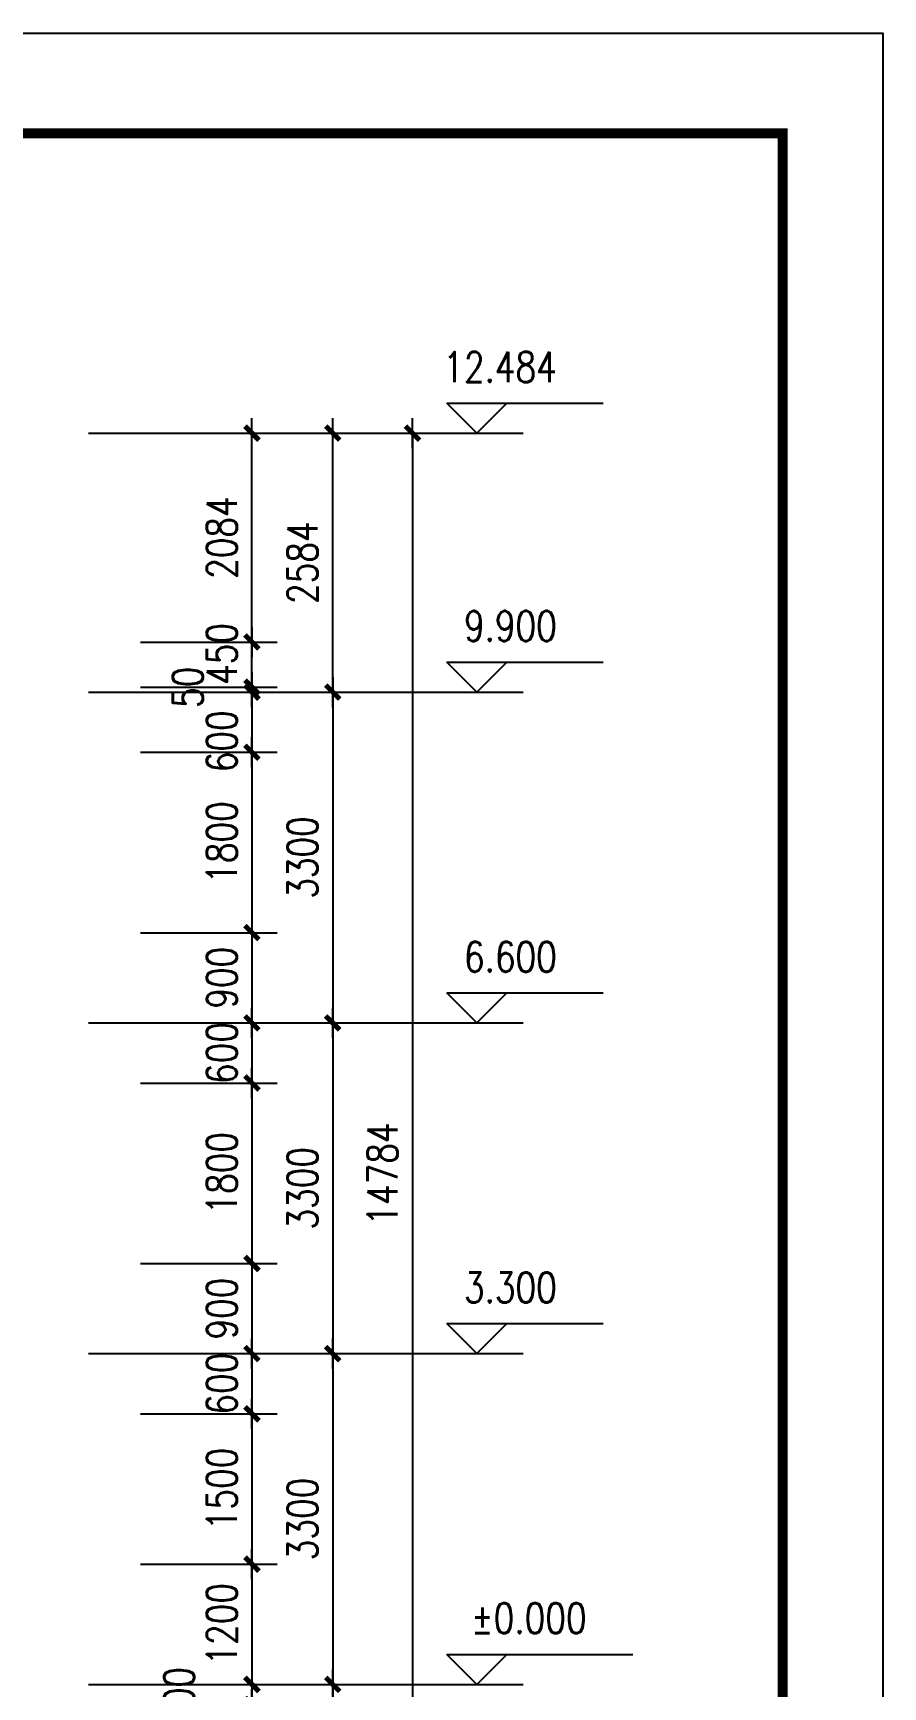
# Model space of a CAD drawing. Extents: x 12400 to 217743, y 90685 to 209848.
# Drawn here: x 130690 to 132385, y 188380 to 191681 of the extents above; entities that cross this region are included whole.
import ezdxf
from ezdxf.enums import TextEntityAlignment as Align

# ---------------------------------------------------------------- set-up
doc = ezdxf.new("R2010")
doc.units = 0
doc.header["$LTSCALE"] = 200
doc.layers.get('0').update_dxf_attribs({"linetype": 'CONTINUOUS'})
doc.layers.get('DEFPOINTS').update_dxf_attribs({"linetype": 'CONTINUOUS'})
doc.layers.add('PUB_DIM', color=3, linetype='CONTINUOUS')
doc.layers.add('PUB_TITLE', color=143, linetype='CONTINUOUS')
doc.styles.add('DIM_FONT', font='SIMPLEX', dxfattribs={"width": 0.8})
doc.dimstyles.new('AXIS', dxfattribs={"dimtxt": 300, "dimasz": 1, "dimexe": 250, "dimexo": 300, "dimgap": 150, "dimtad": 1, "dimdec": 0, "dimzin": 0, "dimdsep": 46, "dimtxsty": 'DIM_FONT', "dimblk": '_DIMX', "dimblk1": '_DIMX', "dimblk2": '_DIMX', "dimcen": 2.5, "dimse1": 1, "dimse2": 1, "dimclrt": 7, "dimadec": 0, "dimazin": 0, "dimtfac": 1, "dimtdec": 0, "dimtix": 1, "dimtmove": 2, "dimatfit": 3, "dimldrblk": '_DIMX', "dimfxl": 0, "dimtolj": 1, "dimtzin": 0, "dimarcsym": 0})
doc.dimstyles.new('DIMN', dxfattribs={"dimtxt": 300, "dimasz": 1, "dimexe": 250, "dimexo": 300, "dimgap": 150, "dimtad": 1, "dimdec": 0, "dimzin": 0, "dimdsep": 46, "dimtxsty": 'DIM_FONT', "dimblk": '_DIMX', "dimblk1": '_DIMX', "dimblk2": '_DIMX', "dimcen": 2.5, "dimclrt": 7, "dimadec": 0, "dimazin": 0, "dimtfac": 1, "dimtdec": 0, "dimtix": 1, "dimtmove": 2, "dimatfit": 3, "dimldrblk": '_DIMX', "dimfxl": 0, "dimtolj": 1, "dimtzin": 0, "dimarcsym": 0})

# ---------------------------------------------------------------- blocks, each defined once
blk = doc.blocks.new('_DIMX')
blk.add_line((-150, 0), (150, 0))
at = {"const_width": 50}
blk.add_lwpolyline([(-70, -70), (70, 70)], dxfattribs=at)
blk = doc.blocks.new('*D2653')
at = {"color": 0, "linetype": 'ByBlock'}
for p, q in [((250853, 28269), (252215, 28269)), ((251965, 28268), (251965, 26770)), ((250853, 26769), (252215, 26769))]:
    blk.add_line(p, q, dxfattribs=at)
at = {"layer": 'DEFPOINTS', "color": 0, "linetype": 'ByBlock'}
for p in [(250553, 28269), (250553, 26769), (251965, 26769)]:
    blk.add_point(p, dxfattribs=at)
at = {"color": 0, "linetype": 'ByBlock'}
for p, rotation in [((251965, 28269), 90), ((251965, 26769), 270)]:
    blk.add_blockref('_DIMX', p, dxfattribs=dict(at, rotation=rotation))
at = {"color": 7, "linetype": 'ByBlock', "insert": (251665, 27519), "char_height": 300, "attachment_point": 5, "rotation": 90, "style": 'DIM_FONT'}
blk.add_mtext('\\A1;1500', dxfattribs=at)
blk = doc.blocks.new('*D2631')
at = {"color": 0, "linetype": 'ByBlock'}
blk.add_line((253566, 38052), (253566, 23270), dxfattribs=at)
at = {"layer": 'DEFPOINTS', "color": 0, "linetype": 'ByBlock'}
for p in [(250800, 38053), (251989, 23269), (253566, 23269)]:
    blk.add_point(p, dxfattribs=at)
at = {"color": 0, "linetype": 'ByBlock'}
for p, rotation in [((253566, 38053), 90), ((253566, 23269), 270)]:
    blk.add_blockref('_DIMX', p, dxfattribs=dict(at, rotation=rotation))
at = {"color": 7, "linetype": 'ByBlock', "insert": (253266, 30661), "char_height": 300, "attachment_point": 5, "rotation": 90, "style": 'DIM_FONT'}
blk.add_mtext('\\A1;14784', dxfattribs=at)
blk = doc.blocks.new('*D2629')
at = {"color": 0, "linetype": 'ByBlock'}
blk.add_line((252770, 28868), (252770, 25570), dxfattribs=at)
at = {"layer": 'DEFPOINTS', "color": 0, "linetype": 'ByBlock'}
for p in [(253770, 28869), (252770, 25569), (253770, 25569)]:
    blk.add_point(p, dxfattribs=at)
at = {"color": 0, "linetype": 'ByBlock'}
for p, rotation in [((252770, 28869), 90), ((252770, 25569), 270)]:
    blk.add_blockref('_DIMX', p, dxfattribs=dict(at, rotation=rotation))
at = {"color": 7, "linetype": 'ByBlock', "insert": (252470, 27219), "char_height": 300, "attachment_point": 5, "rotation": 90, "style": 'DIM_FONT'}
blk.add_mtext('\\A1;3300', dxfattribs=at)
blk = doc.blocks.new('*D2630')
at = {"color": 0, "linetype": 'ByBlock'}
blk.add_line((252770, 25568), (252770, 23420), dxfattribs=at)
at = {"layer": 'DEFPOINTS', "color": 0, "linetype": 'ByBlock'}
for p in [(253770, 25569), (252770, 23419), (253770, 23419)]:
    blk.add_point(p, dxfattribs=at)
at = {"color": 0, "linetype": 'ByBlock'}
for p, rotation in [((252770, 25569), 90), ((252770, 23419), 270)]:
    blk.add_blockref('_DIMX', p, dxfattribs=dict(at, rotation=rotation))
at = {"color": 7, "linetype": 'ByBlock', "insert": (252470, 24494), "char_height": 300, "attachment_point": 5, "rotation": 90, "style": 'DIM_FONT'}
blk.add_mtext('\\A1;2150', dxfattribs=at)
blk = doc.blocks.new('*D2654')
at = {"color": 0, "linetype": 'ByBlock'}
for p, q in [((250853, 26769), (252215, 26769)), ((251965, 26768), (251965, 25570)), ((250853, 25569), (252215, 25569))]:
    blk.add_line(p, q, dxfattribs=at)
at = {"layer": 'DEFPOINTS', "color": 0, "linetype": 'ByBlock'}
for p in [(250553, 26769), (250553, 25569), (251965, 25569)]:
    blk.add_point(p, dxfattribs=at)
at = {"color": 0, "linetype": 'ByBlock'}
for p, rotation in [((251965, 26769), 90), ((251965, 25569), 270)]:
    blk.add_blockref('_DIMX', p, dxfattribs=dict(at, rotation=rotation))
at = {"color": 7, "linetype": 'ByBlock', "insert": (251665, 26169), "char_height": 300, "attachment_point": 5, "rotation": 90, "style": 'DIM_FONT'}
blk.add_mtext('\\A1;1200', dxfattribs=at)
blk = doc.blocks.new('*D2645')
at = {"color": 0, "linetype": 'ByBlock'}
for p, q in [((250853, 25569), (252215, 25569)), ((251965, 25570), (251965, 25571)), ((251965, 25569), (251965, 25369)), ((251965, 25569), (251965, 25369)), ((250853, 25369), (252215, 25369)), ((251965, 25368), (251965, 25367))]:
    blk.add_line(p, q, dxfattribs=at)
at = {"layer": 'DEFPOINTS', "color": 0, "linetype": 'ByBlock'}
for p in [(250553, 25569), (250553, 25369), (251965, 25369)]:
    blk.add_point(p, dxfattribs=at)
at = {"color": 0, "linetype": 'ByBlock'}
for p, rotation in [((251965, 25569), 270), ((251965, 25369), 90)]:
    blk.add_blockref('_DIMX', p, dxfattribs=dict(at, rotation=rotation))
at = {"color": 7, "linetype": 'ByBlock', "insert": (251239, 25435), "char_height": 300, "attachment_point": 5, "rotation": 90, "style": 'DIM_FONT'}
blk.add_mtext('\\A1;200', dxfattribs=at)
blk = doc.blocks.new('*D2650')
at = {"color": 0, "linetype": 'ByBlock'}
for p, q in [((250853, 33069), (252215, 33069)), ((251965, 33070), (251965, 33071)), ((251965, 33069), (251965, 32169)), ((250853, 32169), (252215, 32169)), ((251965, 32168), (251965, 32167))]:
    blk.add_line(p, q, dxfattribs=at)
at = {"layer": 'DEFPOINTS', "color": 0, "linetype": 'ByBlock'}
for p in [(250553, 33069), (250553, 32169), (251965, 32169)]:
    blk.add_point(p, dxfattribs=at)
at = {"color": 0, "linetype": 'ByBlock'}
for p, rotation in [((251965, 33069), 270), ((251965, 32169), 90)]:
    blk.add_blockref('_DIMX', p, dxfattribs=dict(at, rotation=rotation))
at = {"color": 7, "linetype": 'ByBlock', "insert": (251665, 32619), "char_height": 300, "attachment_point": 5, "rotation": 90, "style": 'DIM_FONT'}
blk.add_mtext('\\A1;900', dxfattribs=at)
blk = doc.blocks.new('*D2649')
at = {"color": 0, "linetype": 'ByBlock'}
for p, q in [((250853, 34869), (252215, 34869)), ((251965, 34868), (251965, 33070)), ((250853, 33069), (252215, 33069))]:
    blk.add_line(p, q, dxfattribs=at)
at = {"layer": 'DEFPOINTS', "color": 0, "linetype": 'ByBlock'}
for p in [(250553, 34869), (250553, 33069), (251965, 33069)]:
    blk.add_point(p, dxfattribs=at)
at = {"color": 0, "linetype": 'ByBlock'}
for p, rotation in [((251965, 34869), 90), ((251965, 33069), 270)]:
    blk.add_blockref('_DIMX', p, dxfattribs=dict(at, rotation=rotation))
at = {"color": 7, "linetype": 'ByBlock', "insert": (251665, 33969), "char_height": 300, "attachment_point": 5, "rotation": 90, "style": 'DIM_FONT'}
blk.add_mtext('\\A1;1800', dxfattribs=at)
blk = doc.blocks.new('*D2627')
at = {"color": 0, "linetype": 'ByBlock'}
blk.add_line((252770, 35468), (252770, 32170), dxfattribs=at)
at = {"layer": 'DEFPOINTS', "color": 0, "linetype": 'ByBlock'}
for p in [(253770, 35469), (252770, 32169), (253770, 32169)]:
    blk.add_point(p, dxfattribs=at)
at = {"color": 0, "linetype": 'ByBlock'}
for p, rotation in [((252770, 35469), 90), ((252770, 32169), 270)]:
    blk.add_blockref('_DIMX', p, dxfattribs=dict(at, rotation=rotation))
at = {"color": 7, "linetype": 'ByBlock', "insert": (252470, 33819), "char_height": 300, "attachment_point": 5, "rotation": 90, "style": 'DIM_FONT'}
blk.add_mtext('\\A1;3300', dxfattribs=at)
blk = doc.blocks.new('*D2651')
at = {"color": 0, "linetype": 'ByBlock'}
for p, q in [((250853, 31569), (252215, 31569)), ((251965, 31568), (251965, 29770)), ((250853, 29769), (252215, 29769))]:
    blk.add_line(p, q, dxfattribs=at)
at = {"layer": 'DEFPOINTS', "color": 0, "linetype": 'ByBlock'}
for p in [(250553, 31569), (250553, 29769), (251965, 29769)]:
    blk.add_point(p, dxfattribs=at)
at = {"color": 0, "linetype": 'ByBlock'}
for p, rotation in [((251965, 31569), 90), ((251965, 29769), 270)]:
    blk.add_blockref('_DIMX', p, dxfattribs=dict(at, rotation=rotation))
at = {"color": 7, "linetype": 'ByBlock', "insert": (251665, 30669), "char_height": 300, "attachment_point": 5, "rotation": 90, "style": 'DIM_FONT'}
blk.add_mtext('\\A1;1800', dxfattribs=at)
blk = doc.blocks.new('*D2628')
at = {"color": 0, "linetype": 'ByBlock'}
blk.add_line((252770, 32168), (252770, 28870), dxfattribs=at)
at = {"layer": 'DEFPOINTS', "color": 0, "linetype": 'ByBlock'}
for p in [(253770, 32169), (252770, 28869), (253770, 28869)]:
    blk.add_point(p, dxfattribs=at)
at = {"color": 0, "linetype": 'ByBlock'}
for p, rotation in [((252770, 32169), 90), ((252770, 28869), 270)]:
    blk.add_blockref('_DIMX', p, dxfattribs=dict(at, rotation=rotation))
at = {"color": 7, "linetype": 'ByBlock', "insert": (252470, 30519), "char_height": 300, "attachment_point": 5, "rotation": 90, "style": 'DIM_FONT'}
blk.add_mtext('\\A1;3300', dxfattribs=at)
blk = doc.blocks.new('*D2652')
at = {"color": 0, "linetype": 'ByBlock'}
for p, q in [((250853, 29769), (252215, 29769)), ((251965, 29770), (251965, 29771)), ((251965, 29769), (251965, 28869)), ((250853, 28869), (252215, 28869)), ((251965, 28868), (251965, 28867))]:
    blk.add_line(p, q, dxfattribs=at)
at = {"layer": 'DEFPOINTS', "color": 0, "linetype": 'ByBlock'}
for p in [(250553, 29769), (250553, 28869), (251965, 28869)]:
    blk.add_point(p, dxfattribs=at)
at = {"color": 0, "linetype": 'ByBlock'}
for p, rotation in [((251965, 29769), 270), ((251965, 28869), 90)]:
    blk.add_blockref('_DIMX', p, dxfattribs=dict(at, rotation=rotation))
at = {"color": 7, "linetype": 'ByBlock', "insert": (251665, 29319), "char_height": 300, "attachment_point": 5, "rotation": 90, "style": 'DIM_FONT'}
blk.add_mtext('\\A1;900', dxfattribs=at)
blk = doc.blocks.new('*D2644')
at = {"color": 0, "linetype": 'ByBlock'}
for p, q in [((250853, 28869), (252215, 28869)), ((251965, 28870), (251965, 28871)), ((251965, 28869), (251965, 28269)), ((250853, 28269), (252215, 28269)), ((251965, 28268), (251965, 28267))]:
    blk.add_line(p, q, dxfattribs=at)
at = {"layer": 'DEFPOINTS', "color": 0, "linetype": 'ByBlock'}
for p in [(250553, 28869), (250553, 28269), (251965, 28269)]:
    blk.add_point(p, dxfattribs=at)
at = {"color": 0, "linetype": 'ByBlock'}
for p, rotation in [((251965, 28869), 270), ((251965, 28269), 90)]:
    blk.add_blockref('_DIMX', p, dxfattribs=dict(at, rotation=rotation))
at = {"color": 7, "linetype": 'ByBlock', "insert": (251665, 28569), "char_height": 300, "attachment_point": 5, "rotation": 90, "style": 'DIM_FONT'}
blk.add_mtext('\\A1;600', dxfattribs=at)
blk = doc.blocks.new('*D2643')
at = {"color": 0, "linetype": 'ByBlock'}
for p, q in [((250853, 32169), (252215, 32169)), ((251965, 32170), (251965, 32171)), ((251965, 32169), (251965, 31569)), ((250853, 31569), (252215, 31569)), ((251965, 31568), (251965, 31567))]:
    blk.add_line(p, q, dxfattribs=at)
at = {"layer": 'DEFPOINTS', "color": 0, "linetype": 'ByBlock'}
for p in [(250553, 32169), (250553, 31569), (251965, 31569)]:
    blk.add_point(p, dxfattribs=at)
at = {"color": 0, "linetype": 'ByBlock'}
for p, rotation in [((251965, 32169), 270), ((251965, 31569), 90)]:
    blk.add_blockref('_DIMX', p, dxfattribs=dict(at, rotation=rotation))
at = {"color": 7, "linetype": 'ByBlock', "insert": (251665, 31869), "char_height": 300, "attachment_point": 5, "rotation": 90, "style": 'DIM_FONT'}
blk.add_mtext('\\A1;600', dxfattribs=at)
blk = doc.blocks.new('*D2648')
at = {"color": 0, "linetype": 'ByBlock'}
for p, q in [((250915, 35969), (252215, 35969)), ((251965, 35520), (251965, 35968)), ((250853, 35519), (252215, 35519))]:
    blk.add_line(p, q, dxfattribs=at)
at = {"layer": 'DEFPOINTS', "color": 0, "linetype": 'ByBlock'}
for p in [(250615, 35969), (251965, 35969), (250553, 35519)]:
    blk.add_point(p, dxfattribs=at)
at = {"color": 0, "linetype": 'ByBlock'}
for p, rotation in [((251965, 35969), 90), ((251965, 35519), 270)]:
    blk.add_blockref('_DIMX', p, dxfattribs=dict(at, rotation=rotation))
at = {"color": 7, "linetype": 'ByBlock', "insert": (251665, 35850), "char_height": 300, "attachment_point": 5, "rotation": 90, "style": 'DIM_FONT'}
blk.add_mtext('\\A1;450', dxfattribs=at)
blk = doc.blocks.new('*D2647')
at = {"color": 0, "linetype": 'ByBlock'}
for p, q in [((250915, 38053), (252215, 38053)), ((251965, 35970), (251965, 38052)), ((250853, 35969), (252215, 35969))]:
    blk.add_line(p, q, dxfattribs=at)
at = {"layer": 'DEFPOINTS', "color": 0, "linetype": 'ByBlock'}
for p in [(250615, 38053), (251965, 38053), (250553, 35969)]:
    blk.add_point(p, dxfattribs=at)
at = {"color": 0, "linetype": 'ByBlock'}
for p, rotation in [((251965, 38053), 90), ((251965, 35969), 270)]:
    blk.add_blockref('_DIMX', p, dxfattribs=dict(at, rotation=rotation))
at = {"color": 7, "linetype": 'ByBlock', "insert": (251665, 37011), "char_height": 300, "attachment_point": 5, "rotation": 90, "style": 'DIM_FONT'}
blk.add_mtext('\\A1;2084', dxfattribs=at)
blk = doc.blocks.new('*D2632')
at = {"color": 0, "linetype": 'ByBlock'}
blk.add_line((252770, 35470), (252770, 38052), dxfattribs=at)
at = {"layer": 'DEFPOINTS', "color": 0, "linetype": 'ByBlock'}
for p in [(250615, 38053), (252770, 38053), (253770, 35469)]:
    blk.add_point(p, dxfattribs=at)
at = {"color": 0, "linetype": 'ByBlock'}
for p, rotation in [((252770, 38053), 90), ((252770, 35469), 270)]:
    blk.add_blockref('_DIMX', p, dxfattribs=dict(at, rotation=rotation))
at = {"color": 7, "linetype": 'ByBlock', "insert": (252470, 36761), "char_height": 300, "attachment_point": 5, "rotation": 90, "style": 'DIM_FONT'}
blk.add_mtext('\\A1;2584', dxfattribs=at)
blk = doc.blocks.new('*D2646')
at = {"color": 0, "linetype": 'ByBlock'}
for p, q in [((250915, 35519), (252215, 35519)), ((251965, 35520), (251965, 35521)), ((251965, 35469), (251965, 35519)), ((251965, 35469), (251965, 35519)), ((250853, 35469), (252215, 35469)), ((251965, 35468), (251965, 35467))]:
    blk.add_line(p, q, dxfattribs=at)
at = {"layer": 'DEFPOINTS', "color": 0, "linetype": 'ByBlock'}
for p in [(250615, 35519), (251965, 35519), (250553, 35469)]:
    blk.add_point(p, dxfattribs=at)
at = {"color": 0, "linetype": 'ByBlock'}
for p, rotation in [((251965, 35519), 270), ((251965, 35469), 90)]:
    blk.add_blockref('_DIMX', p, dxfattribs=dict(at, rotation=rotation))
at = {"color": 7, "linetype": 'ByBlock', "insert": (251325, 35517), "char_height": 300, "attachment_point": 5, "rotation": 90, "style": 'DIM_FONT'}
blk.add_mtext('\\A1;50', dxfattribs=at)
blk = doc.blocks.new('*D2642')
at = {"color": 0, "linetype": 'ByBlock'}
for p, q in [((250853, 35469), (252215, 35469)), ((251965, 35468), (251965, 34870)), ((250853, 34869), (252215, 34869))]:
    blk.add_line(p, q, dxfattribs=at)
at = {"layer": 'DEFPOINTS', "color": 0, "linetype": 'ByBlock'}
for p in [(250553, 35469), (250553, 34869), (251965, 34869)]:
    blk.add_point(p, dxfattribs=at)
at = {"color": 0, "linetype": 'ByBlock'}
for p, rotation in [((251965, 35469), 90), ((251965, 34869), 270)]:
    blk.add_blockref('_DIMX', p, dxfattribs=dict(at, rotation=rotation))
at = {"color": 7, "linetype": 'ByBlock', "insert": (251665, 34979), "char_height": 300, "attachment_point": 5, "rotation": 90, "style": 'DIM_FONT'}
blk.add_mtext('\\A1;600', dxfattribs=at)
blk = doc.blocks.new('PM')
at = {"layer": 'PUB_DIM'}
for p, q in [((26007.4, 17422.1), (27567.4, 17422.1)), ((26307.4, 17122.1), (26007.4, 17422.1)), ((26607.4, 17422.1), (26307.4, 17122.1)), ((22437.4, 17122.1), (26768.9, 17122.1)), ((26007.4, 14838.1), (27567.4, 14838.1)), ((26307.4, 14538.1), (26007.4, 14838.1)), ((26607.4, 14838.1), (26307.4, 14538.1)), ((22437.4, 14538.1), (26768.9, 14538.1)), ((26007.4, 11538.1), (27567.4, 11538.1)), ((26307.4, 11238.1), (26007.4, 11538.1)), ((26607.4, 11538.1), (26307.4, 11238.1)), ((22437.4, 11238.1), (26768.9, 11238.1)), ((26007.4, 8238.1), (27567.4, 8238.1)), ((26307.4, 7938.1), (26007.4, 8238.1)), ((26607.4, 8238.1), (26307.4, 7938.1)), ((22437.4, 7938.1), (26768.9, 7938.1)), ((26007.4, 4938.1), (27864.5, 4938.1)), ((26307.4, 4638.1), (26007.4, 4938.1)), ((26607.4, 4938.1), (26307.4, 4638.1)), ((22437.4, 4638.1), (26768.9, 4638.1))]:
    blk.add_line(p, q, dxfattribs=at)
at = {"layer": 'PUB_DIM', "style": 'DIM_FONT', "width": 0.8}
for s, p in [('12.484', (27105.4, 17632.1)), ('9.900', (27105.4, 15048.1)), ('6.600', (27105.4, 11748.1)), ('3.300', (27105.4, 8448.1)), ('%%p0.000', (27402.5, 5148.1))]:
    blk.add_text(s, height=300, dxfattribs=at).set_placement(p, align=Align.RIGHT)
at = {"layer": 'PUB_DIM'}
for base, p1, p2, dimstyle, picture, middle in [((24066.5, 17122.1), (22654, 15038.1), (22716, 17122.1), 'DIMN', '*D2647', (23766.5, 16080.1)), ((24870.6, 17122.1), (25870.6, 14538.1), (22716, 17122.1), 'AXIS', '*D2632', (24570.6, 15830.1)), ((25666.6, 2338.1), (22900.9, 17122.1), (24089.7, 2338.1), 'AXIS', '*D2631', (25366.6, 9730.1))]:
    dim = blk.add_linear_dim(base=base, p1=p1, p2=p2, angle=90, dimstyle=dimstyle, dxfattribs=at)
    dim.commit()
    dim.dimension.update_dxf_attribs({"geometry": picture, "text_midpoint": middle, "insert": (-227899, -20930.9)})
for base, p1, p2, angle, picture, middle, dimtype in [((24066.5, 15038.1), (22654, 14588.1), (22716, 15038.1), 90, '*D2648', (23766.5, 14918.8), 128), ((24066.5, 14588.1), (22654, 14538.1), (22716, 14588.1), 90, '*D2646', (23426.2, 14586), 128), ((24066.5, 13938.1), (22654, 14538.1), (22654, 13938.1), 270, '*D2642', (23766.5, 14047.7), 129), ((24066.5, 4438.1), (22654, 4638.1), (22654, 4438.1), 270, '*D2645', (23339.5, 4504.3), 129)]:
    dim = blk.add_linear_dim(base=base, p1=p1, p2=p2, angle=angle, dimstyle='DIMN', dxfattribs=at)
    dim.commit()
    dim.dimension.update_dxf_attribs({"geometry": picture, "text_midpoint": middle, "dimtype": dimtype, "insert": (-227899, -20930.9)})
for p1, p2, distance, dimstyle, picture, middle in [((25870.6, 14538.1), (25870.6, 11238.1), -1000, 'AXIS', '*D2627', (24570.6, 12888.1)), ((22654, 13938.1), (22654, 12138.1), 1412.5, 'DIMN', '*D2649', (23766.5, 13038.1)), ((22654, 12138.1), (22654, 11238.1), 1412.5, 'DIMN', '*D2650', (23766.5, 11688.1)), ((22654, 11238.1), (22654, 10638.1), 1412.5, 'DIMN', '*D2643', (23766.5, 10938.1)), ((25870.6, 11238.1), (25870.6, 7938.1), -1000, 'AXIS', '*D2628', (24570.6, 9588.1)), ((22654, 10638.1), (22654, 8838.1), 1412.5, 'DIMN', '*D2651', (23766.5, 9738.1)), ((22654, 8838.1), (22654, 7938.1), 1412.5, 'DIMN', '*D2652', (23766.5, 8388.1)), ((22654, 7938.1), (22654, 7338.1), 1412.5, 'DIMN', '*D2644', (23766.5, 7638.1)), ((25870.6, 7938.1), (25870.6, 4638.1), -1000, 'AXIS', '*D2629', (24570.6, 6288.1)), ((22654, 7338.1), (22654, 5838.1), 1412.5, 'DIMN', '*D2653', (23766.5, 6588.1)), ((22654, 5838.1), (22654, 4638.1), 1412.5, 'DIMN', '*D2654', (23766.5, 5238.1)), ((25870.6, 4638.1), (25870.6, 2488.1), -1000, 'AXIS', '*D2630', (24570.6, 3563.1))]:
    dim = blk.add_aligned_dim(p1=p1, p2=p2, distance=distance, dimstyle=dimstyle, dxfattribs=at)
    dim.commit()
    dim.dimension.update_dxf_attribs({"geometry": picture, "text_midpoint": middle, "insert": (-227899, -20930.9)})

msp = doc.modelspace()

# ---------------------------------------------------------------- linework, layer by layer
at = {"layer": 'PUB_TITLE'}
msp.add_lwpolyline([(132384.746, 179800.554), (115564.746, 179800.554), (115564.746, 191680.554), (132384.746, 191680.554)], close=True, dxfattribs=at)
at = {"layer": 'PUB_TITLE', "const_width": 20}
msp.add_lwpolyline([(132184.746, 180000.554), (132184.746, 191480.554), (116064.746, 191480.554), (116064.746, 180000.554)], close=True, dxfattribs=at)

# ---------------------------------------------------------------- block references
at = {"xscale": 0.2, "yscale": 0.2, "zscale": 0.2}
msp.add_blockref('PM', (126313.458, 187457.869), dxfattribs=at)

doc.saveas('drawing.dxf')
